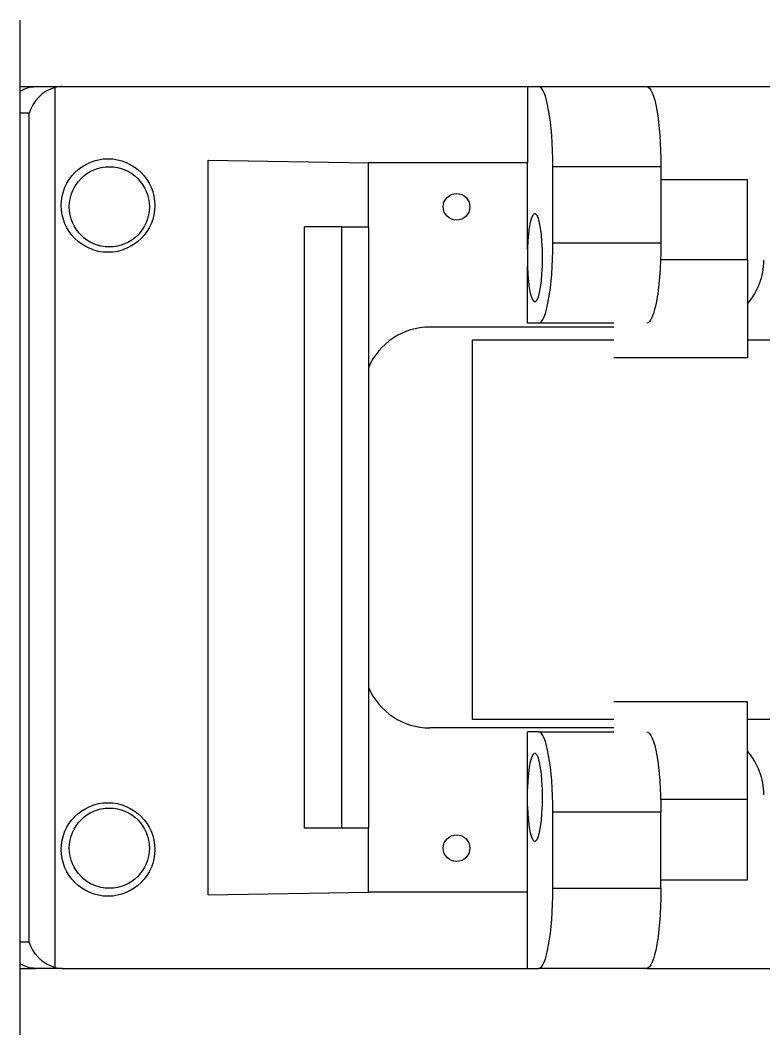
# Model space of a CAD drawing. Extents: x 0 to 11, y 0 to 8.5.
# Drawn here: x 3.917 to 4.2823, y 6.0818 to 6.5801 of the extents above; entities that cross this region are included whole.
import ezdxf

# ---------------------------------------------------------------- set-up
doc = ezdxf.new("R2010")
doc.units = 0
doc.header["$LTSCALE"] = 0.5
doc.header["$MEASUREMENT"] = 0
doc.layers.add('TANGENT_LINES', color=7, linetype='CONTINUOUS')
doc.layers.add('VISIBLE', color=7, linetype='CONTINUOUS')

msp = doc.modelspace()

# ---------------------------------------------------------------- linework, layer by layer
at = {"layer": 'TANGENT_LINES'}
for p, q in [((3.93403, 6.547), (3.93403, 6.11489)), ((3.92139, 6.53436), (3.91703, 6.53436)), ((3.92139, 6.12753), (3.92139, 6.53436)), ((4.2318, 6.50811), (4.17868, 6.50811)), ((4.07497, 6.18331), (4.07497, 6.47858)), ((4.17868, 6.47071), (4.2318, 6.47071)), ((4.27437, 6.46233), (4.23164, 6.46233)), ((4.27437, 6.19729), (4.23171, 6.19729)), ((4.2318, 6.19118), (4.17868, 6.19118)), ((4.17868, 6.15378), (4.2318, 6.15378)), ((3.91703, 6.12753), (3.92139, 6.12753))]:
    msp.add_line(p, q, dxfattribs=at)
at = {"layer": 'VISIBLE'}
for p, q in [((3.91703, 6.08184), (3.91703, 6.58005)), ((3.91703, 6.54748), (3.92455, 6.54748)), ((3.92455, 6.54748), (3.93768, 6.54748)), ((3.93768, 6.54748), (4.16618, 6.54748)), ((4.16618, 6.54748), (4.17174, 6.54748)), ((4.16618, 6.54748), (4.16618, 6.51008)), ((4.17174, 6.54748), (4.22486, 6.54748)), ((4.22486, 6.54748), (4.96474, 6.54748)), ((4.00936, 6.1506), (4.00936, 6.51129)), ((4.00936, 6.51129), (4.0881, 6.51008)), ((4.0881, 6.47858), (4.0881, 6.51008)), ((4.16618, 6.51008), (4.0881, 6.51008)), ((4.16618, 6.46781), (4.16618, 6.51008)), ((4.17868, 6.47071), (4.17868, 6.50811)), ((4.2318, 6.50811), (4.2318, 6.47071)), ((4.27437, 6.5017), (4.2318, 6.5017)), ((4.27437, 6.46233), (4.27437, 6.5017)), ((4.0566, 6.18331), (4.0566, 6.47858)), ((4.07497, 6.47858), (4.0566, 6.47858)), ((4.07497, 6.47858), (4.0881, 6.47858)), ((4.0881, 6.47858), (4.0881, 6.18331)), ((4.16618, 6.46781), (4.16618, 6.45917)), ((4.27437, 6.46233), (4.27437, 6.41426)), ((4.16618, 6.43134), (4.16618, 6.45917)), ((4.20875, 6.42937), (4.11828, 6.42937)), ((4.17174, 6.43134), (4.16618, 6.43134)), ((4.20875, 6.43134), (4.17174, 6.43134)), ((4.20875, 6.42298), (4.1392, 6.42298)), ((4.1392, 6.23664), (4.1392, 6.42298)), ((4.33999, 6.42298), (4.27437, 6.42298)), ((4.27437, 6.41426), (4.20875, 6.41426)), ((4.27437, 6.24536), (4.20875, 6.24536)), ((4.27437, 6.19729), (4.27437, 6.24536)), ((4.20875, 6.23664), (4.1392, 6.23664)), ((4.33999, 6.23664), (4.27437, 6.23664)), ((4.20875, 6.23252), (4.11828, 6.23252)), ((4.17174, 6.23055), (4.16618, 6.23055)), ((4.16618, 6.20272), (4.16618, 6.23055)), ((4.17174, 6.23055), (4.20875, 6.23055)), ((4.16618, 6.19407), (4.16618, 6.20272)), ((4.16618, 6.15181), (4.16618, 6.19407)), ((4.27437, 6.15792), (4.27437, 6.19729)), ((4.17868, 6.15378), (4.17868, 6.19118)), ((4.2318, 6.15378), (4.2318, 6.19118)), ((4.07497, 6.18331), (4.0566, 6.18331)), ((4.0881, 6.18331), (4.07497, 6.18331)), ((4.0881, 6.15181), (4.0881, 6.18331)), ((4.2318, 6.15792), (4.27437, 6.15792)), ((4.00936, 6.1506), (4.0881, 6.15181)), ((4.16618, 6.15181), (4.0881, 6.15181)), ((4.16618, 6.11441), (4.16618, 6.15181)), ((3.91703, 6.11441), (3.92455, 6.11441)), ((3.93768, 6.11441), (3.92455, 6.11441)), ((3.93768, 6.11441), (4.16618, 6.11441)), ((4.16618, 6.11441), (4.17174, 6.11441)), ((4.22486, 6.11441), (4.17174, 6.11441)), ((4.22486, 6.11441), (4.96474, 6.11441))]:
    msp.add_line(p, q, dxfattribs=at)
for centre, radius in [((3.96015, 6.48908), 0.02297), ((3.9608, 6.48842), 0.01969), ((4.1314, 6.48842), 0.00656), ((3.96015, 6.17281), 0.02297), ((3.9608, 6.17346), 0.01969), ((4.1314, 6.17346), 0.00656)]:
    msp.add_circle(centre, radius, dxfattribs=at)
for centre, start, end in [((4.24952, 6.46218), 319.2467, 0), ((4.11828, 6.39656), 90, 156.9261), ((4.11828, 6.26533), 203.0739, 270), ((4.24952, 6.19971), 0, 40.7533)]:
    msp.add_arc(centre, 0.03281, start, end, dxfattribs=at)
at = {"layer": 'VISIBLE', "extrusion": (0, 0, -1)}
for centre, major_axis, ratio, start_param, end_param in [((3.92455, 6.53436), (0.01362, 0), 0.963518, 4.127054, 4.712389), ((4.22486, 6.50811), (0, -0.03937), 0.176327, 3.141593, 4.712389), ((4.22486, 6.47071), (0, 0.03937), 0.176327, 1.570796, 3.141593), ((4.22486, 6.19118), (0, -0.03937), 0.176327, 3.141593, 4.712389), ((4.22486, 6.15378), (0, 0.03937), 0.176327, 1.570796, 3.141593), ((3.93403, 6.12753), (-0.01045, 0.01045), 0.760086, 4.062464, 5.362314), ((3.92455, 6.12753), (-0.01362, 0), 0.963518, 4.712389, 5.297724)]:
    msp.add_ellipse(centre, major_axis=major_axis, ratio=ratio, start_param=start_param, end_param=end_param, dxfattribs=at)
at = {"layer": 'VISIBLE'}
for centre, major_axis, ratio, start_param, end_param in [((3.93403, 6.53436), (0.01045, 0.01045), 0.760086, 7.204057, 8.503906), ((3.93768, 6.53436), (0.01362, 0), 0.963518, 1.570796, 1.841743), ((4.17174, 6.50811), (0, 0.03937), 0.176327, 4.712389, 6.283185), ((4.16987, 6.46349), (0, -0.02165), 0.173648, 4.913384, 10.79458), ((4.17174, 6.47071), (0, -0.03937), 0.176327, 0, 1.570796), ((4.17174, 6.19118), (0, 0.03937), 0.176327, 4.712389, 6.283185), ((4.16987, 6.1984), (0, -0.02165), 0.173648, 4.913384, 10.79458), ((4.17174, 6.15378), (0, -0.03937), 0.176327, 0, 1.570796), ((3.93768, 6.12753), (-0.01362, 0), 0.963518, 1.299849, 1.570796)]:
    msp.add_ellipse(centre, major_axis=major_axis, ratio=ratio, start_param=start_param, end_param=end_param, dxfattribs=at)

doc.saveas('drawing.dxf')
